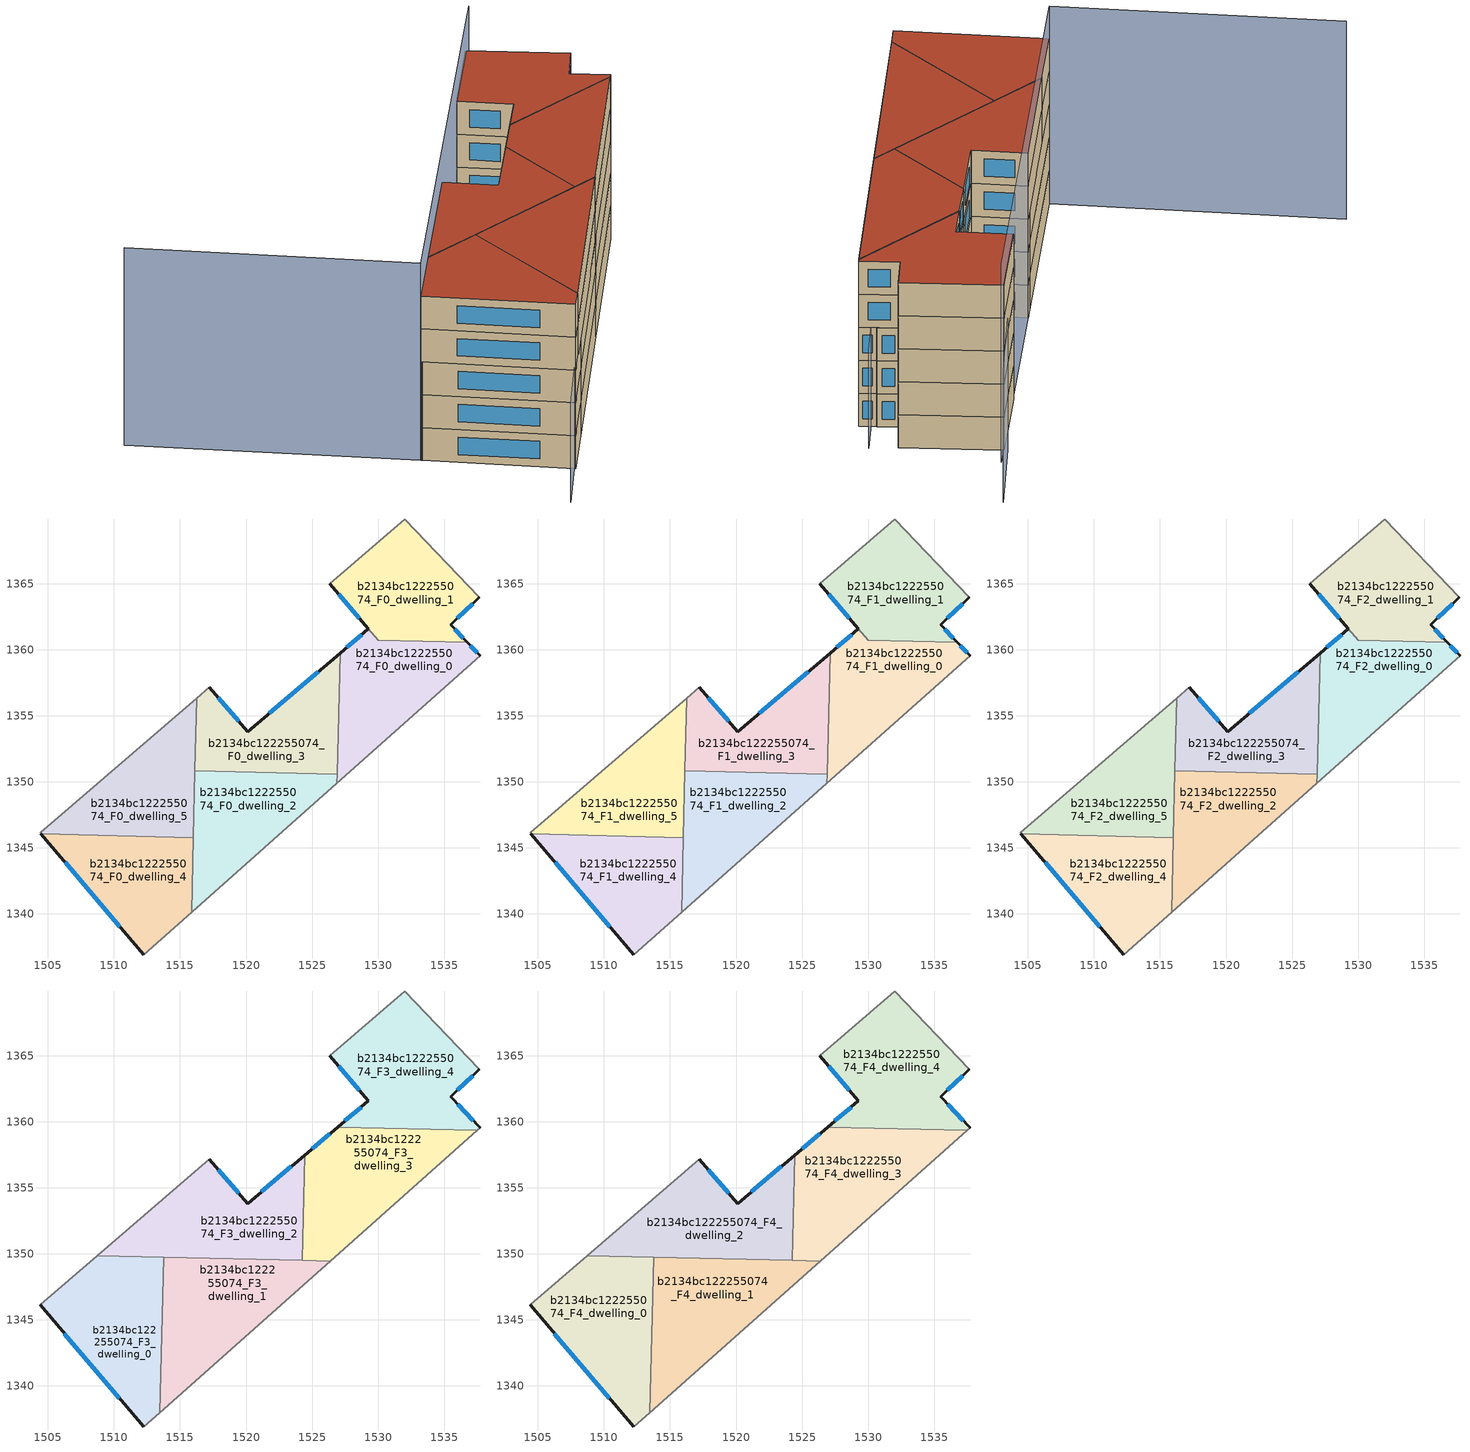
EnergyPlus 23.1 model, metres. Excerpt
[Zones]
b2134bc122255074_F0_dwelling_0
 floor ground (EU_floor_Construction): 1536.76,1360.55 1537.72,1359.54 1526.88,1349.91 1527.12,1359.75 1529.26,1361.58 1530,1360.72 z0
 wall outside (EU_wall_Construction): 1537.72,1359.54 1536.76,1360.55 / 1529.26,1361.58 1527.12,1359.75 z0:3
 wall adiabatic (EU_wall_Construction): 1526.88,1349.91 1537.72,1359.54 z0:3
 wall to b2134bc122255074_F0_dwelling_1 (EU_wall_Construction): 1536.76,1360.55 1530,1360.72 1529.26,1361.58 z0:3
 wall to b2134bc122255074_F0_dwelling_3 (EU_wall_Construction): 1527.12,1359.75 1526.9,1350.58 z0:3
 wall to b2134bc122255074_F0_dwelling_2 (EU_wall_Construction): 1526.9,1350.58 1526.88,1349.91 z0:3
 window (EU_Window_Construction): 1537.49,1359.78 1536.98,1360.32 / 1528.76,1361.15 1527.62,1360.18 z0.7:2.3
b2134bc122255074_F0_dwelling_1
 floor ground (EU_floor_Construction): 1532.01,1369.89 1537.68,1363.96 1535.49,1361.88 1536.76,1360.55 1530.01,1360.72 1526.32,1365 z0
 wall outside (EU_wall_Construction): 1536.76,1360.55 1535.49,1361.88 1537.68,1363.96 / 1526.32,1365 1529.26,1361.58 z0:3
 wall adiabatic (EU_wall_Construction): 1537.68,1363.96 1532.01,1369.89 1526.32,1365 z0:3
 window (EU_Window_Construction): 1536.01,1362.37 1537.16,1363.47 / 1536.46,1360.87 1535.79,1361.57 / 1527.01,1364.2 1528.57,1362.38 z0.7:2.3
b2134bc122255074_F0_dwelling_2
 floor ground (EU_floor_Construction): 1526.9,1350.58 1526.88,1349.91 1515.88,1340.12 1516.14,1350.84 z0
 wall to b2134bc122255074_F0_dwelling_3 (EU_wall_Construction): 1526.9,1350.58 1516.14,1350.84 z0:3
 wall adiabatic (EU_wall_Construction): 1515.88,1340.12 1526.88,1349.91 z0:3
 wall to b2134bc122255074_F0_dwelling_4 (EU_wall_Construction): 1516.01,1345.77 1515.88,1340.12 z0:3
 wall to b2134bc122255074_F0_dwelling_5 (EU_wall_Construction): 1516.14,1350.84 1516.01,1345.77 z0:3
b2134bc122255074_F0_dwelling_3
 floor ground (EU_floor_Construction): 1527.12,1359.75 1526.9,1350.58 1516.14,1350.84 1516.27,1356.34 1517.23,1357.16 1520.12,1353.79 z0
 wall outside (EU_wall_Construction): 1527.12,1359.75 1520.12,1353.79 1517.23,1357.16 z0:3
 wall adiabatic (EU_wall_Construction): 1517.23,1357.16 1516.27,1356.34 z0:3
 wall to b2134bc122255074_F0_dwelling_5 (EU_wall_Construction): 1516.27,1356.34 1516.14,1350.84 z0:3
 window (EU_Window_Construction): 1519.44,1354.58 1517.91,1356.37 / 1525.48,1358.35 1521.77,1355.19 z0.7:2.3
b2134bc122255074_F0_dwelling_4
 floor ground (EU_floor_Construction): 1516.01,1345.77 1515.88,1340.12 1512.26,1336.89 1504.47,1346.05 z0
 wall outside (EU_wall_Construction): 1504.47,1346.05 1512.26,1336.89 z0:3
 wall adiabatic (EU_wall_Construction): 1512.26,1336.89 1515.88,1340.12 z0:3
 wall to b2134bc122255074_F0_dwelling_5 (EU_wall_Construction): 1516.01,1345.77 1504.47,1346.05 z0:3
 window (EU_Window_Construction): 1506.3,1343.9 1510.43,1339.04 z0.7:2.3
b2134bc122255074_F0_dwelling_5
 floor ground (EU_floor_Construction): 1516.27,1356.34 1516.01,1345.77 1504.47,1346.05 1504.4,1346.13 z0
 wall adiabatic (EU_wall_Construction): 1516.27,1356.34 1504.4,1346.13 1504.47,1346.05 z0:3
b2134bc122255074_F1_dwelling_0
 floor to b2134bc122255074_F0_dwelling_0 (EU_floor_Construction): 1536.76,1360.55 1537.72,1359.54 1526.88,1349.91 1527.12,1359.75 1529.26,1361.58 1530,1360.72 z3
 wall outside (EU_wall_Construction): 1537.72,1359.54 1536.76,1360.55 / 1529.26,1361.58 1527.12,1359.75 z3:6
 wall adiabatic (EU_wall_Construction): 1526.88,1349.91 1537.72,1359.54 z3:6
 wall to b2134bc122255074_F1_dwelling_1 (EU_wall_Construction): 1536.76,1360.55 1530,1360.72 1529.26,1361.58 z3:6
 wall to b2134bc122255074_F1_dwelling_3 (EU_wall_Construction): 1527.12,1359.75 1526.9,1350.58 z3:6
 wall to b2134bc122255074_F1_dwelling_2 (EU_wall_Construction): 1526.9,1350.58 1526.88,1349.91 z3:6
 window (EU_Window_Construction): 1537.49,1359.78 1536.98,1360.32 / 1528.76,1361.15 1527.62,1360.18 z3.7:5.3
b2134bc122255074_F1_dwelling_1
 floor to b2134bc122255074_F0_dwelling_1 (EU_floor_Construction): 1532.01,1369.89 1537.68,1363.96 1535.49,1361.88 1536.76,1360.55 1530.01,1360.72 1526.32,1365 z3
 wall outside (EU_wall_Construction): 1536.76,1360.55 1535.49,1361.88 1537.68,1363.96 / 1526.32,1365 1529.26,1361.58 z3:6
 wall adiabatic (EU_wall_Construction): 1537.68,1363.96 1532.01,1369.89 1526.32,1365 z3:6
 window (EU_Window_Construction): 1536.01,1362.37 1537.16,1363.47 / 1536.46,1360.87 1535.79,1361.57 / 1527.01,1364.2 1528.57,1362.38 z3.7:5.3
b2134bc122255074_F1_dwelling_2
 floor to b2134bc122255074_F0_dwelling_2 (EU_floor_Construction): 1526.9,1350.58 1526.88,1349.91 1515.88,1340.12 1516.14,1350.84 z3
 wall to b2134bc122255074_F1_dwelling_3 (EU_wall_Construction): 1526.9,1350.58 1516.14,1350.84 z3:6
 wall adiabatic (EU_wall_Construction): 1515.88,1340.12 1526.88,1349.91 z3:6
 wall to b2134bc122255074_F1_dwelling_4 (EU_wall_Construction): 1516.01,1345.77 1515.88,1340.12 z3:6
 wall to b2134bc122255074_F1_dwelling_5 (EU_wall_Construction): 1516.14,1350.84 1516.01,1345.77 z3:6
b2134bc122255074_F1_dwelling_3
 floor to b2134bc122255074_F0_dwelling_3 (EU_floor_Construction): 1527.12,1359.75 1526.9,1350.58 1516.14,1350.84 1516.27,1356.34 1517.23,1357.16 1520.12,1353.79 z3
 wall outside (EU_wall_Construction): 1527.12,1359.75 1520.12,1353.79 1517.23,1357.16 z3:6
 wall adiabatic (EU_wall_Construction): 1517.23,1357.16 1516.27,1356.34 z3:6
 wall to b2134bc122255074_F1_dwelling_5 (EU_wall_Construction): 1516.27,1356.34 1516.14,1350.84 z3:6
 window (EU_Window_Construction): 1519.44,1354.58 1517.91,1356.37 / 1525.48,1358.35 1521.77,1355.19 z3.7:5.3
b2134bc122255074_F1_dwelling_4
 floor to b2134bc122255074_F0_dwelling_4 (EU_floor_Construction): 1516.01,1345.77 1515.88,1340.12 1512.26,1336.89 1504.47,1346.05 z3
 wall outside (EU_wall_Construction): 1504.47,1346.05 1512.26,1336.89 z3:6
 wall adiabatic (EU_wall_Construction): 1512.26,1336.89 1515.88,1340.12 z3:6
 wall to b2134bc122255074_F1_dwelling_5 (EU_wall_Construction): 1516.01,1345.77 1504.47,1346.05 z3:6
 window (EU_Window_Construction): 1506.3,1343.9 1510.43,1339.04 z3.7:5.3
b2134bc122255074_F1_dwelling_5
 floor to b2134bc122255074_F0_dwelling_5 (EU_floor_Construction): 1516.27,1356.34 1516.01,1345.77 1504.47,1346.05 1504.4,1346.13 z3
 wall adiabatic (EU_wall_Construction): 1516.27,1356.34 1504.4,1346.13 1504.47,1346.05 z3:6
b2134bc122255074_F2_dwelling_0
 floor to b2134bc122255074_F1_dwelling_0 (EU_floor_Construction): 1536.76,1360.55 1537.72,1359.54 1526.88,1349.91 1527.12,1359.75 1529.26,1361.58 1530,1360.72 z6
 wall outside (EU_wall_Construction): 1537.72,1359.54 1536.76,1360.55 / 1529.26,1361.58 1527.12,1359.75 z6:9
 wall adiabatic (EU_wall_Construction): 1526.88,1349.91 1537.72,1359.54 z6:9
 wall to b2134bc122255074_F2_dwelling_1 (EU_wall_Construction): 1536.76,1360.55 1530,1360.72 1529.26,1361.58 z6:9
 wall to b2134bc122255074_F2_dwelling_3 (EU_wall_Construction): 1527.12,1359.75 1526.9,1350.58 z6:9
 wall to b2134bc122255074_F2_dwelling_2 (EU_wall_Construction): 1526.9,1350.58 1526.88,1349.91 z6:9
 window (EU_Window_Construction): 1537.49,1359.78 1536.98,1360.32 / 1528.76,1361.15 1527.62,1360.18 z6.7:8.3
b2134bc122255074_F2_dwelling_1
 floor to b2134bc122255074_F1_dwelling_1 (EU_floor_Construction): 1532.01,1369.89 1537.68,1363.96 1535.49,1361.88 1536.76,1360.55 1530.01,1360.72 1526.32,1365 z6
 wall outside (EU_wall_Construction): 1536.76,1360.55 1535.49,1361.88 1537.68,1363.96 / 1526.32,1365 1529.26,1361.58 z6:9
 wall adiabatic (EU_wall_Construction): 1537.68,1363.96 1532.01,1369.89 1526.32,1365 z6:9
 window (EU_Window_Construction): 1536.01,1362.37 1537.16,1363.47 / 1536.46,1360.87 1535.79,1361.57 / 1527.01,1364.2 1528.57,1362.38 z6.7:8.3
b2134bc122255074_F2_dwelling_2
 floor to b2134bc122255074_F1_dwelling_2 (EU_floor_Construction): 1526.9,1350.58 1526.88,1349.91 1515.88,1340.12 1516.14,1350.84 z6
 wall to b2134bc122255074_F2_dwelling_3 (EU_wall_Construction): 1526.9,1350.58 1516.14,1350.84 z6:9
 wall adiabatic (EU_wall_Construction): 1515.88,1340.12 1526.88,1349.91 z6:9
 wall to b2134bc122255074_F2_dwelling_4 (EU_wall_Construction): 1516.01,1345.77 1515.88,1340.12 z6:9
 wall to b2134bc122255074_F2_dwelling_5 (EU_wall_Construction): 1516.14,1350.84 1516.01,1345.77 z6:9
b2134bc122255074_F2_dwelling_3
 floor to b2134bc122255074_F1_dwelling_3 (EU_floor_Construction): 1527.12,1359.75 1526.9,1350.58 1516.14,1350.84 1516.27,1356.34 1517.23,1357.16 1520.12,1353.79 z6
 wall outside (EU_wall_Construction): 1527.12,1359.75 1520.12,1353.79 1517.23,1357.16 z6:9
 wall adiabatic (EU_wall_Construction): 1517.23,1357.16 1516.27,1356.34 z6:9
 wall to b2134bc122255074_F2_dwelling_5 (EU_wall_Construction): 1516.27,1356.34 1516.14,1350.84 z6:9
 window (EU_Window_Construction): 1519.44,1354.58 1517.91,1356.37 / 1525.48,1358.35 1521.77,1355.19 z6.7:8.3
b2134bc122255074_F2_dwelling_4
 floor to b2134bc122255074_F1_dwelling_4 (EU_floor_Construction): 1516.01,1345.77 1515.88,1340.12 1512.26,1336.89 1504.47,1346.05 z6
 wall outside (EU_wall_Construction): 1504.47,1346.05 1512.26,1336.89 z6:9
 wall adiabatic (EU_wall_Construction): 1512.26,1336.89 1515.88,1340.12 z6:9
 wall to b2134bc122255074_F2_dwelling_5 (EU_wall_Construction): 1516.01,1345.77 1504.47,1346.05 z6:9
 window (EU_Window_Construction): 1506.3,1343.9 1510.43,1339.04 z6.7:8.3
b2134bc122255074_F2_dwelling_5
 floor to b2134bc122255074_F1_dwelling_5 (EU_floor_Construction): 1516.27,1356.34 1516.01,1345.77 1504.47,1346.05 1504.4,1346.13 z6
 wall adiabatic (EU_wall_Construction): 1516.27,1356.34 1504.4,1346.13 1504.47,1346.05 z6:9
b2134bc122255074_F3_dwelling_0
 floor to b2134bc122255074_F2_dwelling_4 (EU_floor_Construction): 1513.67,1345.83 1513.48,1337.98 1512.26,1336.89 1504.47,1346.05 z9
 floor to b2134bc122255074_F2_dwelling_5 (EU_floor_Construction): 1513.77,1349.75 1513.67,1345.83 1504.47,1346.05 1504.4,1346.13 1508.75,1349.87 z9
 wall outside (EU_wall_Construction): 1504.4,1346.13 1512.26,1336.89 z9:12
 wall to b2134bc122255074_F3_dwelling_1 (EU_wall_Construction): 1513.48,1337.98 1513.77,1349.75 z9:12
 wall adiabatic (EU_wall_Construction): 1512.26,1336.89 1513.48,1337.98 / 1508.75,1349.87 1504.4,1346.13 z9:12
 wall to b2134bc122255074_F3_dwelling_2 (EU_wall_Construction): 1513.77,1349.75 1508.75,1349.87 z9:12
 window (EU_Window_Construction): 1506.24,1343.96 1510.41,1339.06 z9.7:11.3
b2134bc122255074_F3_dwelling_1
 floor to b2134bc122255074_F2_dwelling_2 (EU_floor_Construction): 1526.37,1349.45 1515.88,1340.12 1516.11,1349.69 z9
 floor to b2134bc122255074_F2_dwelling_4 (EU_floor_Construction): 1516.01,1345.77 1515.88,1340.12 1513.48,1337.98 1513.67,1345.83 z9
 floor to b2134bc122255074_F2_dwelling_5 (EU_floor_Construction): 1516.11,1349.69 1516.01,1345.77 1513.67,1345.83 1513.77,1349.75 z9
 wall adiabatic (EU_wall_Construction): 1513.48,1337.98 1526.37,1349.45 z9:12
 wall to b2134bc122255074_F3_dwelling_3 (EU_wall_Construction): 1526.37,1349.45 1524.25,1349.5 z9:12
 wall to b2134bc122255074_F3_dwelling_2 (EU_wall_Construction): 1524.25,1349.5 1513.77,1349.75 z9:12
b2134bc122255074_F3_dwelling_2
 floor to b2134bc122255074_F2_dwelling_3 (EU_floor_Construction): 1524.44,1357.47 1524.28,1350.65 1516.14,1350.84 1516.27,1356.34 1517.23,1357.16 1520.12,1353.79 1520.17,1353.83 z9
 floor to b2134bc122255074_F2_dwelling_2 (EU_floor_Construction): 1524.28,1350.65 1524.25,1349.5 1516.11,1349.69 1516.14,1350.84 z9
 floor to b2134bc122255074_F2_dwelling_5 (EU_floor_Construction): 1516.27,1356.34 1516.11,1349.69 1508.75,1349.87 z9
 wall outside (EU_wall_Construction): 1524.44,1357.47 1520.17,1353.83 1520.12,1353.79 1517.23,1357.16 z9:12
 wall to b2134bc122255074_F3_dwelling_3 (EU_wall_Construction): 1524.25,1349.5 1524.44,1357.47 z9:12
 wall adiabatic (EU_wall_Construction): 1517.23,1357.16 1508.75,1349.87 z9:12
 window (EU_Window_Construction): 1519.44,1354.58 1517.91,1356.37 / 1523.44,1356.62 1521.17,1354.68 z9.7:11.3
b2134bc122255074_F3_dwelling_3
 floor to b2134bc122255074_F2_dwelling_0 (EU_floor_Construction): 1537.5,1359.35 1526.88,1349.91 1527.12,1359.6 z9
 floor to b2134bc122255074_F2_dwelling_3 (EU_floor_Construction): 1527.12,1359.6 1526.9,1350.58 1524.28,1350.65 1524.44,1357.47 1526.94,1359.6 z9
 floor to b2134bc122255074_F2_dwelling_2 (EU_floor_Construction): 1526.9,1350.58 1526.88,1349.91 1526.37,1349.45 1524.25,1349.5 1524.28,1350.65 z9
 wall outside (EU_wall_Construction): 1526.94,1359.6 1524.44,1357.47 z9:12
 wall to b2134bc122255074_F3_dwelling_4 (EU_wall_Construction): 1537.5,1359.35 1526.94,1359.6 z9:12
 wall adiabatic (EU_wall_Construction): 1526.37,1349.45 1537.5,1359.35 z9:12
 window (EU_Window_Construction): 1526.35,1359.1 1525.03,1357.97 z9.7:11.3
b2134bc122255074_F3_dwelling_4
 floor to b2134bc122255074_F2_dwelling_1 (EU_floor_Construction): 1532.01,1369.89 1537.68,1363.96 1535.49,1361.88 1536.76,1360.56 1530,1360.72 1526.32,1365 z9
 floor to b2134bc122255074_F2_dwelling_0 (EU_floor_Construction): 1536.76,1360.56 1537.72,1359.54 1537.5,1359.35 1527.12,1359.6 1527.12,1359.75 1529.26,1361.58 1530,1360.72 z9
 floor to b2134bc122255074_F2_dwelling_3 (EU_floor_Construction): 1527.12,1359.75 1527.12,1359.6 1526.94,1359.6 z9
 wall outside (EU_wall_Construction): 1537.72,1359.54 1535.49,1361.88 1537.68,1363.96 / 1526.32,1365 1529.26,1361.58 1526.94,1359.6 z9:12
 wall adiabatic (EU_wall_Construction): 1537.68,1363.96 1532.01,1369.89 1526.32,1365 / 1537.5,1359.35 1537.72,1359.54 z9:12
 window (EU_Window_Construction): 1536.01,1362.37 1537.16,1363.47 / 1537.2,1360.09 1536.02,1361.33 / 1528.72,1361.11 1527.49,1360.07 / 1527.01,1364.2 1528.57,1362.38 z9.7:11.3
b2134bc122255074_F4_dwelling_0
 floor to b2134bc122255074_F3_dwelling_0 (EU_floor_Construction): 1513.77,1349.75 1513.48,1337.98 1512.26,1336.89 1504.4,1346.13 1508.75,1349.87 z12
 wall outside (EU_wall_Construction): 1504.4,1346.13 1512.26,1336.89 z12:15
 wall to b2134bc122255074_F4_dwelling_1 (EU_wall_Construction): 1513.48,1337.98 1513.77,1349.75 z12:15
 wall adiabatic (EU_wall_Construction): 1512.26,1336.89 1513.48,1337.98 / 1508.75,1349.87 1504.4,1346.13 z12:15
 wall to b2134bc122255074_F4_dwelling_2 (EU_wall_Construction): 1513.77,1349.75 1508.75,1349.87 z12:15
 window (EU_Window_Construction): 1506.24,1343.96 1510.41,1339.06 z12.7:14.3
 roof outside (EU_roof_Construction): 1513.48,1337.98 1513.77,1349.75 1508.75,1349.87 1504.4,1346.13 1512.26,1336.89 z15
b2134bc122255074_F4_dwelling_1
 floor to b2134bc122255074_F3_dwelling_1 (EU_floor_Construction): 1526.37,1349.45 1513.48,1337.98 1513.77,1349.75 z12
 wall adiabatic (EU_wall_Construction): 1513.48,1337.98 1526.37,1349.45 z12:15
 wall to b2134bc122255074_F4_dwelling_3 (EU_wall_Construction): 1526.37,1349.45 1524.25,1349.5 z12:15
 wall to b2134bc122255074_F4_dwelling_2 (EU_wall_Construction): 1524.25,1349.5 1513.77,1349.75 z12:15
 roof outside (EU_roof_Construction): 1526.37,1349.45 1513.77,1349.75 1513.48,1337.98 z15
b2134bc122255074_F4_dwelling_2
 floor to b2134bc122255074_F3_dwelling_2 (EU_floor_Construction): 1524.44,1357.47 1524.25,1349.5 1508.75,1349.87 1517.23,1357.16 1520.12,1353.79 1520.17,1353.83 z12
 wall outside (EU_wall_Construction): 1524.44,1357.47 1520.17,1353.83 1520.12,1353.79 1517.23,1357.16 z12:15
 wall to b2134bc122255074_F4_dwelling_3 (EU_wall_Construction): 1524.25,1349.5 1524.44,1357.47 z12:15
 wall adiabatic (EU_wall_Construction): 1517.23,1357.16 1508.75,1349.87 z12:15
 window (EU_Window_Construction): 1519.44,1354.58 1517.91,1356.37 / 1523.44,1356.62 1521.17,1354.68 z12.7:14.3
 roof outside (EU_roof_Construction): 1524.25,1349.5 1524.44,1357.47 1520.17,1353.83 1520.12,1353.79 1517.23,1357.16 1508.75,1349.87 z15
b2134bc122255074_F4_dwelling_3
 floor to b2134bc122255074_F3_dwelling_3 (EU_floor_Construction): 1537.5,1359.35 1526.37,1349.45 1524.25,1349.5 1524.44,1357.47 1526.94,1359.6 z12
 wall outside (EU_wall_Construction): 1526.94,1359.6 1524.44,1357.47 z12:15
 wall to b2134bc122255074_F4_dwelling_4 (EU_wall_Construction): 1537.5,1359.35 1526.94,1359.6 z12:15
 wall adiabatic (EU_wall_Construction): 1526.37,1349.45 1537.5,1359.35 z12:15
 window (EU_Window_Construction): 1526.35,1359.1 1525.03,1357.97 z12.7:14.3
 roof outside (EU_roof_Construction): 1537.5,1359.35 1526.94,1359.6 1524.44,1357.47 1524.25,1349.5 1526.37,1349.45 z15
b2134bc122255074_F4_dwelling_4
 floor to b2134bc122255074_F3_dwelling_4 (EU_floor_Construction): 1532.01,1369.89 1537.68,1363.96 1535.49,1361.88 1537.72,1359.54 1537.5,1359.35 1526.94,1359.6 1529.26,1361.58 1526.32,1365 z12
 wall outside (EU_wall_Construction): 1537.72,1359.54 1535.49,1361.88 1537.68,1363.96 / 1526.32,1365 1529.26,1361.58 1526.94,1359.6 z12:15
 wall adiabatic (EU_wall_Construction): 1537.68,1363.96 1532.01,1369.89 1526.32,1365 / 1537.5,1359.35 1537.72,1359.54 z12:15
 window (EU_Window_Construction): 1536.01,1362.37 1537.16,1363.47 / 1537.2,1360.09 1536.02,1361.33 / 1528.72,1361.11 1527.49,1360.07 / 1527.01,1364.2 1528.57,1362.38 z12.7:14.3
 roof outside (EU_roof_Construction): 1537.72,1359.54 1535.49,1361.88 1537.68,1363.96 1532.01,1369.89 1526.32,1365 1529.26,1361.58 1526.94,1359.6 1537.5,1359.35 z15
shading: 1533.42,1371 1504.4,1346.13 / 1504.4,1346.13 1489.35,1363.7 z0:18; 1508.55,1333.59 1539.43,1362.44 z0:9; 1531.83,1370.08 1537.37,1375.36 z0:12
[Building]
EU S2 Campaign: North Axis=0; Terrain=City; Solar Distribution=FullExterior
[Site:Location]
Budapest.Ferenc.Liszt.Intl.AP: Latitude=47.437; Longitude=19.256; Time Zone=1; Elevation=185
[SizingPeriod:WeatherFileDays]
AnnualSizingPeriod: Begin Month=1; Begin Day of Month=1; End Month=12; End Day of Month=31; Day of Week for Start Day=Monday; Use Weather File Daylight Saving Period=No; Use Weather File Rain and Snow Indicators=No
[MATERIAL]
EU_InternalMass_Material: Roughness=MediumRough; Thickness=0.1; Conductivity=1; Density=1800; Specific Heat=900; Thermal Absorptance=0.9; Solar Absorptance=0.7; Visible Absorptance=0.7
[MATERIAL:NOMASS] Roughness=MediumRough; Thermal Absorptance=0.9; Solar Absorptance=0.7; Visible Absorptance=0.7
Name | Thermal Resistance
EU_wall_NoMass | 0.832559
EU_roof_NoMass | 1.39638
EU_floor_NoMass | 0.872794
[WINDOWMATERIAL:SIMPLEGLAZINGSYSTEM]
EU_Window_SimpleGlazing: UFactor=2.79869; Solar Heat Gain Coefficient=0.75; Visible Transmittance=0.75
[CONSTRUCTION]
EU_wall_Construction: EU_wall_NoMass
EU_roof_Construction: EU_roof_NoMass
EU_floor_Construction: EU_floor_NoMass
EU_Window_Construction: EU_Window_SimpleGlazing
EU_InternalMass_Construction: EU_InternalMass_Material
[ZONE] Type=1; Multiplier=1; Ceiling Height=autocalculate; Floor Area=autocalculate; Part of Total Floor Area=Yes
Name | Volume
b2134bc122255074_F0_dwelling_0; b2134bc122255074_F1_dwelling_0; b2134bc122255074_F2_dwelling_0 | 187.632
b2134bc122255074_F3_dwelling_0; b2134bc122255074_F4_dwelling_0 | 222.554
b2134bc122255074_F0_dwelling_1; b2134bc122255074_F1_dwelling_1; b2134bc122255074_F2_dwelling_1 | 185.859
b2134bc122255074_F3_dwelling_1; b2134bc122255074_F4_dwelling_1 | 222.561
b2134bc122255074_F0_dwelling_2; b2134bc122255074_F1_dwelling_2; b2134bc122255074_F2_dwelling_2 | 184.191
b2134bc122255074_F3_dwelling_2; b2134bc122255074_F4_dwelling_2 | 222.556
b2134bc122255074_F0_dwelling_3; b2134bc122255074_F1_dwelling_3; b2134bc122255074_F2_dwelling_3 | 184.174
b2134bc122255074_F3_dwelling_3; b2134bc122255074_F4_dwelling_3 | 222.579
b2134bc122255074_F0_dwelling_4; b2134bc122255074_F1_dwelling_4; b2134bc122255074_F2_dwelling_4 | 185.479
b2134bc122255074_F3_dwelling_4; b2134bc122255074_F4_dwelling_4 | 222.565
b2134bc122255074_F0_dwelling_5; b2134bc122255074_F1_dwelling_5; b2134bc122255074_F2_dwelling_5 | 185.459
[INTERNALMASS] Construction=EU_InternalMass_Construction
Name | Zone or ZoneList | Surface Area
b2134bc122255074_F0_dwelling_0_EU_InternalMass | b2134bc122255074_F0_dwelling_0 | 62.544
b2134bc122255074_F0_dwelling_1_EU_InternalMass | b2134bc122255074_F0_dwelling_1 | 61.9601
b2134bc122255074_F0_dwelling_2_EU_InternalMass | b2134bc122255074_F0_dwelling_2 | 61.3972
b2134bc122255074_F0_dwelling_3_EU_InternalMass | b2134bc122255074_F0_dwelling_3 | 61.3914
b2134bc122255074_F0_dwelling_4_EU_InternalMass | b2134bc122255074_F0_dwelling_4 | 61.8262
b2134bc122255074_F0_dwelling_5_EU_InternalMass | b2134bc122255074_F0_dwelling_5 | 61.8199
b2134bc122255074_F1_dwelling_0_EU_InternalMass | b2134bc122255074_F1_dwelling_0 | 62.544
b2134bc122255074_F1_dwelling_1_EU_InternalMass | b2134bc122255074_F1_dwelling_1 | 61.9601
b2134bc122255074_F1_dwelling_2_EU_InternalMass | b2134bc122255074_F1_dwelling_2 | 61.3972
b2134bc122255074_F1_dwelling_3_EU_InternalMass | b2134bc122255074_F1_dwelling_3 | 61.3914
b2134bc122255074_F1_dwelling_4_EU_InternalMass | b2134bc122255074_F1_dwelling_4 | 61.8262
b2134bc122255074_F1_dwelling_5_EU_InternalMass | b2134bc122255074_F1_dwelling_5 | 61.8199
b2134bc122255074_F2_dwelling_0_EU_InternalMass | b2134bc122255074_F2_dwelling_0 | 62.544
b2134bc122255074_F2_dwelling_1_EU_InternalMass | b2134bc122255074_F2_dwelling_1 | 61.9601
b2134bc122255074_F2_dwelling_2_EU_InternalMass | b2134bc122255074_F2_dwelling_2 | 61.3972
b2134bc122255074_F2_dwelling_3_EU_InternalMass | b2134bc122255074_F2_dwelling_3 | 61.3914
b2134bc122255074_F2_dwelling_4_EU_InternalMass | b2134bc122255074_F2_dwelling_4 | 61.8262
b2134bc122255074_F2_dwelling_5_EU_InternalMass | b2134bc122255074_F2_dwelling_5 | 61.8199
b2134bc122255074_F3_dwelling_0_EU_InternalMass | b2134bc122255074_F3_dwelling_0 | 74.1817
b2134bc122255074_F3_dwelling_1_EU_InternalMass | b2134bc122255074_F3_dwelling_1 | 74.1945
b2134bc122255074_F3_dwelling_2_EU_InternalMass | b2134bc122255074_F3_dwelling_2 | 74.1855
b2134bc122255074_F3_dwelling_3_EU_InternalMass | b2134bc122255074_F3_dwelling_3 | 74.1987
b2134bc122255074_F3_dwelling_4_EU_InternalMass | b2134bc122255074_F3_dwelling_4 | 74.1883
b2134bc122255074_F4_dwelling_0_EU_InternalMass | b2134bc122255074_F4_dwelling_0 | 74.1817
b2134bc122255074_F4_dwelling_1_EU_InternalMass | b2134bc122255074_F4_dwelling_1 | 74.1945
b2134bc122255074_F4_dwelling_2_EU_InternalMass | b2134bc122255074_F4_dwelling_2 | 74.1855
b2134bc122255074_F4_dwelling_3_EU_InternalMass | b2134bc122255074_F4_dwelling_3 | 74.1987
b2134bc122255074_F4_dwelling_4_EU_InternalMass | b2134bc122255074_F4_dwelling_4 | 74.1883
[OTHEREQUIPMENT] Fuel Type=Electricity; Design Level Calculation Method=Watts/Area; Power per Zone Floor Area=1; Fraction Latent=0; Fraction Radiant=0; Fraction Lost=0; Carbon Dioxide Generation Rate=0; EndUse Subcategory=EU_Step8_InternalGains
Name | Zone or ZoneList or Space or SpaceList | Schedule
EU_Step8_InternalGain_b2134bc122255074_F0_dwelling_0_f000 | b2134bc122255074_F0_dwelling_0 | EU_Step8_GainSchedule_b2134bc122255074_F0_dwelling_0_f000
EU_Step8_InternalGain_b2134bc122255074_F0_dwelling_1_f000 | b2134bc122255074_F0_dwelling_1 | EU_Step8_GainSchedule_b2134bc122255074_F0_dwelling_1_f000
EU_Step8_InternalGain_b2134bc122255074_F0_dwelling_2_f000 | b2134bc122255074_F0_dwelling_2 | EU_Step8_GainSchedule_b2134bc122255074_F0_dwelling_2_f000
EU_Step8_InternalGain_b2134bc122255074_F0_dwelling_3_f000 | b2134bc122255074_F0_dwelling_3 | EU_Step8_GainSchedule_b2134bc122255074_F0_dwelling_3_f000
EU_Step8_InternalGain_b2134bc122255074_F0_dwelling_4_f000 | b2134bc122255074_F0_dwelling_4 | EU_Step8_GainSchedule_b2134bc122255074_F0_dwelling_4_f000
EU_Step8_InternalGain_b2134bc122255074_F0_dwelling_5_f000 | b2134bc122255074_F0_dwelling_5 | EU_Step8_GainSchedule_b2134bc122255074_F0_dwelling_5_f000
EU_Step8_InternalGain_b2134bc122255074_F1_dwelling_0_f000 | b2134bc122255074_F1_dwelling_0 | EU_Step8_GainSchedule_b2134bc122255074_F1_dwelling_0_f000
EU_Step8_InternalGain_b2134bc122255074_F1_dwelling_1_f000 | b2134bc122255074_F1_dwelling_1 | EU_Step8_GainSchedule_b2134bc122255074_F1_dwelling_1_f000
EU_Step8_InternalGain_b2134bc122255074_F1_dwelling_2_f000 | b2134bc122255074_F1_dwelling_2 | EU_Step8_GainSchedule_b2134bc122255074_F1_dwelling_2_f000
EU_Step8_InternalGain_b2134bc122255074_F1_dwelling_3_f000 | b2134bc122255074_F1_dwelling_3 | EU_Step8_GainSchedule_b2134bc122255074_F1_dwelling_3_f000
EU_Step8_InternalGain_b2134bc122255074_F1_dwelling_4_f000 | b2134bc122255074_F1_dwelling_4 | EU_Step8_GainSchedule_b2134bc122255074_F1_dwelling_4_f000
EU_Step8_InternalGain_b2134bc122255074_F1_dwelling_5_f000 | b2134bc122255074_F1_dwelling_5 | EU_Step8_GainSchedule_b2134bc122255074_F1_dwelling_5_f000
EU_Step8_InternalGain_b2134bc122255074_F2_dwelling_0_f000 | b2134bc122255074_F2_dwelling_0 | EU_Step8_GainSchedule_b2134bc122255074_F2_dwelling_0_f000
EU_Step8_InternalGain_b2134bc122255074_F2_dwelling_1_f000 | b2134bc122255074_F2_dwelling_1 | EU_Step8_GainSchedule_b2134bc122255074_F2_dwelling_1_f000
EU_Step8_InternalGain_b2134bc122255074_F2_dwelling_2_f000 | b2134bc122255074_F2_dwelling_2 | EU_Step8_GainSchedule_b2134bc122255074_F2_dwelling_2_f000
EU_Step8_InternalGain_b2134bc122255074_F2_dwelling_3_f000 | b2134bc122255074_F2_dwelling_3 | EU_Step8_GainSchedule_b2134bc122255074_F2_dwelling_3_f000
EU_Step8_InternalGain_b2134bc122255074_F2_dwelling_4_f000 | b2134bc122255074_F2_dwelling_4 | EU_Step8_GainSchedule_b2134bc122255074_F2_dwelling_4_f000
EU_Step8_InternalGain_b2134bc122255074_F2_dwelling_5_f000 | b2134bc122255074_F2_dwelling_5 | EU_Step8_GainSchedule_b2134bc122255074_F2_dwelling_5_f000
EU_Step8_InternalGain_b2134bc122255074_F3_dwelling_0_f000 | b2134bc122255074_F3_dwelling_0 | EU_Step8_GainSchedule_b2134bc122255074_F3_dwelling_0_f000
EU_Step8_InternalGain_b2134bc122255074_F3_dwelling_1_f000 | b2134bc122255074_F3_dwelling_1 | EU_Step8_GainSchedule_b2134bc122255074_F3_dwelling_1_f000
EU_Step8_InternalGain_b2134bc122255074_F3_dwelling_2_f000 | b2134bc122255074_F3_dwelling_2 | EU_Step8_GainSchedule_b2134bc122255074_F3_dwelling_2_f000
EU_Step8_InternalGain_b2134bc122255074_F3_dwelling_3_f000 | b2134bc122255074_F3_dwelling_3 | EU_Step8_GainSchedule_b2134bc122255074_F3_dwelling_3_f000
EU_Step8_InternalGain_b2134bc122255074_F3_dwelling_4_f000 | b2134bc122255074_F3_dwelling_4 | EU_Step8_GainSchedule_b2134bc122255074_F3_dwelling_4_f000
EU_Step8_InternalGain_b2134bc122255074_F4_dwelling_0_f000 | b2134bc122255074_F4_dwelling_0 | EU_Step8_GainSchedule_b2134bc122255074_F4_dwelling_0_f000
EU_Step8_InternalGain_b2134bc122255074_F4_dwelling_1_f000 | b2134bc122255074_F4_dwelling_1 | EU_Step8_GainSchedule_b2134bc122255074_F4_dwelling_1_f000
EU_Step8_InternalGain_b2134bc122255074_F4_dwelling_2_f000 | b2134bc122255074_F4_dwelling_2 | EU_Step8_GainSchedule_b2134bc122255074_F4_dwelling_2_f000
EU_Step8_InternalGain_b2134bc122255074_F4_dwelling_3_f000 | b2134bc122255074_F4_dwelling_3 | EU_Step8_GainSchedule_b2134bc122255074_F4_dwelling_3_f000
EU_Step8_InternalGain_b2134bc122255074_F4_dwelling_4_f000 | b2134bc122255074_F4_dwelling_4 | EU_Step8_GainSchedule_b2134bc122255074_F4_dwelling_4_f000
[ZONEVENTILATION:DESIGNFLOWRATE] Schedule=EU_AlwaysOn; Design Flow Rate Calculation Method=AirChanges/Hour; Air Changes per Hour=0.475469; Ventilation Type=Natural; Fan Pressure Rise=0; Fan Total Efficiency=1; Constant Term Coefficient=1; Temperature Term Coefficient=0; Velocity Term Coefficient=0; Velocity Squared Term Coefficient=0; Minimum Indoor Temperature=-100; Maximum Indoor Temperature=100; Delta Temperature=-100; Minimum Outdoor Temperature=-100; Maximum Outdoor Temperature=100; Maximum Wind Speed=40
Name | Zone or ZoneList or Space or SpaceList
EU_ConstantAir_b2134bc122255074_F0_dwelling_0 | b2134bc122255074_F0_dwelling_0
EU_ConstantAir_b2134bc122255074_F0_dwelling_1 | b2134bc122255074_F0_dwelling_1
EU_ConstantAir_b2134bc122255074_F0_dwelling_2 | b2134bc122255074_F0_dwelling_2
EU_ConstantAir_b2134bc122255074_F0_dwelling_3 | b2134bc122255074_F0_dwelling_3
EU_ConstantAir_b2134bc122255074_F0_dwelling_4 | b2134bc122255074_F0_dwelling_4
EU_ConstantAir_b2134bc122255074_F0_dwelling_5 | b2134bc122255074_F0_dwelling_5
EU_ConstantAir_b2134bc122255074_F1_dwelling_0 | b2134bc122255074_F1_dwelling_0
EU_ConstantAir_b2134bc122255074_F1_dwelling_1 | b2134bc122255074_F1_dwelling_1
EU_ConstantAir_b2134bc122255074_F1_dwelling_2 | b2134bc122255074_F1_dwelling_2
EU_ConstantAir_b2134bc122255074_F1_dwelling_3 | b2134bc122255074_F1_dwelling_3
EU_ConstantAir_b2134bc122255074_F1_dwelling_4 | b2134bc122255074_F1_dwelling_4
EU_ConstantAir_b2134bc122255074_F1_dwelling_5 | b2134bc122255074_F1_dwelling_5
EU_ConstantAir_b2134bc122255074_F2_dwelling_0 | b2134bc122255074_F2_dwelling_0
EU_ConstantAir_b2134bc122255074_F2_dwelling_1 | b2134bc122255074_F2_dwelling_1
EU_ConstantAir_b2134bc122255074_F2_dwelling_2 | b2134bc122255074_F2_dwelling_2
EU_ConstantAir_b2134bc122255074_F2_dwelling_3 | b2134bc122255074_F2_dwelling_3
EU_ConstantAir_b2134bc122255074_F2_dwelling_4 | b2134bc122255074_F2_dwelling_4
EU_ConstantAir_b2134bc122255074_F2_dwelling_5 | b2134bc122255074_F2_dwelling_5
EU_ConstantAir_b2134bc122255074_F3_dwelling_0 | b2134bc122255074_F3_dwelling_0
EU_ConstantAir_b2134bc122255074_F3_dwelling_1 | b2134bc122255074_F3_dwelling_1
EU_ConstantAir_b2134bc122255074_F3_dwelling_2 | b2134bc122255074_F3_dwelling_2
EU_ConstantAir_b2134bc122255074_F3_dwelling_3 | b2134bc122255074_F3_dwelling_3
EU_ConstantAir_b2134bc122255074_F3_dwelling_4 | b2134bc122255074_F3_dwelling_4
EU_ConstantAir_b2134bc122255074_F4_dwelling_0 | b2134bc122255074_F4_dwelling_0
EU_ConstantAir_b2134bc122255074_F4_dwelling_1 | b2134bc122255074_F4_dwelling_1
EU_ConstantAir_b2134bc122255074_F4_dwelling_2 | b2134bc122255074_F4_dwelling_2
EU_ConstantAir_b2134bc122255074_F4_dwelling_3 | b2134bc122255074_F4_dwelling_3
EU_ConstantAir_b2134bc122255074_F4_dwelling_4 | b2134bc122255074_F4_dwelling_4
[HVACTEMPLATE:THERMOSTAT] Constant Heating Setpoint=20; Constant Cooling Setpoint=50
EU_HeatOnly_b2134bc122255074_F0_dwelling_0; EU_HeatOnly_b2134bc122255074_F0_dwelling_1; EU_HeatOnly_b2134bc122255074_F0_dwelling_2; EU_HeatOnly_b2134bc122255074_F0_dwelling_3; EU_HeatOnly_b2134bc122255074_F0_dwelling_4; EU_HeatOnly_b2134bc122255074_F0_dwelling_5; EU_HeatOnly_b2134bc122255074_F1_dwelling_0; EU_HeatOnly_b2134bc122255074_F1_dwelling_1; EU_HeatOnly_b2134bc122255074_F1_dwelling_2; EU_HeatOnly_b2134bc122255074_F1_dwelling_3; EU_HeatOnly_b2134bc122255074_F1_dwelling_4; EU_HeatOnly_b2134bc122255074_F1_dwelling_5; EU_HeatOnly_b2134bc122255074_F2_dwelling_0; EU_HeatOnly_b2134bc122255074_F2_dwelling_1; EU_HeatOnly_b2134bc122255074_F2_dwelling_2; EU_HeatOnly_b2134bc122255074_F2_dwelling_3; EU_HeatOnly_b2134bc122255074_F2_dwelling_4; EU_HeatOnly_b2134bc122255074_F2_dwelling_5; EU_HeatOnly_b2134bc122255074_F3_dwelling_0; EU_HeatOnly_b2134bc122255074_F3_dwelling_1; EU_HeatOnly_b2134bc122255074_F3_dwelling_2; EU_HeatOnly_b2134bc122255074_F3_dwelling_3; EU_HeatOnly_b2134bc122255074_F3_dwelling_4; EU_HeatOnly_b2134bc122255074_F4_dwelling_0; EU_HeatOnly_b2134bc122255074_F4_dwelling_1; EU_HeatOnly_b2134bc122255074_F4_dwelling_2; EU_HeatOnly_b2134bc122255074_F4_dwelling_3; EU_HeatOnly_b2134bc122255074_F4_dwelling_4
[HVACTEMPLATE:ZONE:IDEALLOADSAIRSYSTEM] System Availability Schedule=EU_AlwaysOn; Maximum Heating Supply Air Temperature=50; Minimum Cooling Supply Air Temperature=13; Maximum Heating Supply Air Humidity Ratio=0.0156; Minimum Cooling Supply Air Humidity Ratio=0.0077; Heating Limit=NoLimit; Cooling Limit=NoLimit; Heating Availability Schedule=EU_AlwaysOn; Cooling Availability Schedule=EU_CoolingOff; Dehumidification Control Type=ConstantSensibleHeatRatio; Cooling Sensible Heat Ratio=0.7; Dehumidification Setpoint=60; Humidification Control Type=None; Humidification Setpoint=30; Outdoor Air Method=None; Outdoor Air Flow Rate per Person=0.00944; Outdoor Air Flow Rate per Zone Floor Area=0; Outdoor Air Flow Rate per Zone=0; Demand Controlled Ventilation Type=None; Outdoor Air Economizer Type=NoEconomizer; Heat Recovery Type=None; Sensible Heat Recovery Effectiveness=0.7; Latent Heat Recovery Effectiveness=0.65
Name | Template Thermostat
b2134bc122255074_F0_dwelling_0 | EU_HeatOnly_b2134bc122255074_F0_dwelling_0
b2134bc122255074_F0_dwelling_1 | EU_HeatOnly_b2134bc122255074_F0_dwelling_1
b2134bc122255074_F0_dwelling_2 | EU_HeatOnly_b2134bc122255074_F0_dwelling_2
b2134bc122255074_F0_dwelling_3 | EU_HeatOnly_b2134bc122255074_F0_dwelling_3
b2134bc122255074_F0_dwelling_4 | EU_HeatOnly_b2134bc122255074_F0_dwelling_4
b2134bc122255074_F0_dwelling_5 | EU_HeatOnly_b2134bc122255074_F0_dwelling_5
b2134bc122255074_F1_dwelling_0 | EU_HeatOnly_b2134bc122255074_F1_dwelling_0
b2134bc122255074_F1_dwelling_1 | EU_HeatOnly_b2134bc122255074_F1_dwelling_1
b2134bc122255074_F1_dwelling_2 | EU_HeatOnly_b2134bc122255074_F1_dwelling_2
b2134bc122255074_F1_dwelling_3 | EU_HeatOnly_b2134bc122255074_F1_dwelling_3
b2134bc122255074_F1_dwelling_4 | EU_HeatOnly_b2134bc122255074_F1_dwelling_4
b2134bc122255074_F1_dwelling_5 | EU_HeatOnly_b2134bc122255074_F1_dwelling_5
b2134bc122255074_F2_dwelling_0 | EU_HeatOnly_b2134bc122255074_F2_dwelling_0
b2134bc122255074_F2_dwelling_1 | EU_HeatOnly_b2134bc122255074_F2_dwelling_1
b2134bc122255074_F2_dwelling_2 | EU_HeatOnly_b2134bc122255074_F2_dwelling_2
b2134bc122255074_F2_dwelling_3 | EU_HeatOnly_b2134bc122255074_F2_dwelling_3
b2134bc122255074_F2_dwelling_4 | EU_HeatOnly_b2134bc122255074_F2_dwelling_4
b2134bc122255074_F2_dwelling_5 | EU_HeatOnly_b2134bc122255074_F2_dwelling_5
b2134bc122255074_F3_dwelling_0 | EU_HeatOnly_b2134bc122255074_F3_dwelling_0
b2134bc122255074_F3_dwelling_1 | EU_HeatOnly_b2134bc122255074_F3_dwelling_1
b2134bc122255074_F3_dwelling_2 | EU_HeatOnly_b2134bc122255074_F3_dwelling_2
b2134bc122255074_F3_dwelling_3 | EU_HeatOnly_b2134bc122255074_F3_dwelling_3
b2134bc122255074_F3_dwelling_4 | EU_HeatOnly_b2134bc122255074_F3_dwelling_4
b2134bc122255074_F4_dwelling_0 | EU_HeatOnly_b2134bc122255074_F4_dwelling_0
b2134bc122255074_F4_dwelling_1 | EU_HeatOnly_b2134bc122255074_F4_dwelling_1
b2134bc122255074_F4_dwelling_2 | EU_HeatOnly_b2134bc122255074_F4_dwelling_2
b2134bc122255074_F4_dwelling_3 | EU_HeatOnly_b2134bc122255074_F4_dwelling_3
b2134bc122255074_F4_dwelling_4 | EU_HeatOnly_b2134bc122255074_F4_dwelling_4
[SIZING:ZONE] Zone Cooling Design Supply Air Temperature Input Method=SupplyAirTemperature; Zone Cooling Design Supply Air Temperature=13; Zone Heating Design Supply Air Temperature Input Method=SupplyAirTemperature; Zone Heating Design Supply Air Temperature=50; Zone Cooling Design Supply Air Humidity Ratio=0.008; Zone Heating Design Supply Air Humidity Ratio=0.008; Cooling Design Air Flow Method=DesignDay; Cooling Design Air Flow Rate=0; Cooling Minimum Air Flow per Zone Floor Area=0.000762; Cooling Minimum Air Flow=0; Cooling Minimum Air Flow Fraction=0.2; Heating Design Air Flow Method=DesignDay; Heating Design Air Flow Rate=0; Heating Maximum Air Flow per Zone Floor Area=0.002032; Heating Maximum Air Flow=0.141576; Heating Maximum Air Flow Fraction=0.3; Account for Dedicated Outdoor Air System=No; Dedicated Outdoor Air System Control Strategy=NeutralSupplyAir; Dedicated Outdoor Air Low Setpoint Temperature for Design=autosize; Dedicated Outdoor Air High Setpoint Temperature for Design=autosize; Zone Load Sizing Method=Sensible Load Only No Latent Load; Zone Latent Cooling Design Supply Air Humidity Ratio Input Method=HumidityRatioDifference; Zone Cooling Design Supply Air Humidity Ratio Difference=0.005; Zone Latent Heating Design Supply Air Humidity Ratio Input Method=HumidityRatioDifference; Zone Humidification Design Supply Air Humidity Ratio Difference=0.005
b2134bc122255074_F0_dwelling_0; b2134bc122255074_F0_dwelling_1; b2134bc122255074_F0_dwelling_2; b2134bc122255074_F0_dwelling_3; b2134bc122255074_F0_dwelling_4; b2134bc122255074_F0_dwelling_5; b2134bc122255074_F1_dwelling_0; b2134bc122255074_F1_dwelling_1; b2134bc122255074_F1_dwelling_2; b2134bc122255074_F1_dwelling_3; b2134bc122255074_F1_dwelling_4; b2134bc122255074_F1_dwelling_5; b2134bc122255074_F2_dwelling_0; b2134bc122255074_F2_dwelling_1; b2134bc122255074_F2_dwelling_2; b2134bc122255074_F2_dwelling_3; b2134bc122255074_F2_dwelling_4; b2134bc122255074_F2_dwelling_5; b2134bc122255074_F3_dwelling_0; b2134bc122255074_F3_dwelling_1; b2134bc122255074_F3_dwelling_2; b2134bc122255074_F3_dwelling_3; b2134bc122255074_F3_dwelling_4; b2134bc122255074_F4_dwelling_0; b2134bc122255074_F4_dwelling_1; b2134bc122255074_F4_dwelling_2; b2134bc122255074_F4_dwelling_3; b2134bc122255074_F4_dwelling_4
[SCHEDULE:CONSTANT]
Name | Hourly Value
EU_AlwaysOn | 1
EU_CoolingOff | 0
[SCHEDULE:FILE] Column Number=1; Rows to Skip at Top=0; Number of Hours of Data=8760; Column Separator=Comma; Interpolate to Timestep=No; Minutes per Item=60; Adjust Schedule for Daylight Savings=Yes
Name | File
EU_Step8_GainSchedule_b2134bc122255074_F0_dwelling_0_f000 | ../../schedules/b2134bc122255074/b2134bc122255074_F0_dwelling_0_f000_gain.csv
EU_Step8_GainSchedule_b2134bc122255074_F0_dwelling_1_f000 | ../../schedules/b2134bc122255074/b2134bc122255074_F0_dwelling_1_f000_gain.csv
EU_Step8_GainSchedule_b2134bc122255074_F0_dwelling_2_f000 | ../../schedules/b2134bc122255074/b2134bc122255074_F0_dwelling_2_f000_gain.csv
EU_Step8_GainSchedule_b2134bc122255074_F0_dwelling_3_f000 | ../../schedules/b2134bc122255074/b2134bc122255074_F0_dwelling_3_f000_gain.csv
EU_Step8_GainSchedule_b2134bc122255074_F0_dwelling_4_f000 | ../../schedules/b2134bc122255074/b2134bc122255074_F0_dwelling_4_f000_gain.csv
EU_Step8_GainSchedule_b2134bc122255074_F0_dwelling_5_f000 | ../../schedules/b2134bc122255074/b2134bc122255074_F0_dwelling_5_f000_gain.csv
EU_Step8_GainSchedule_b2134bc122255074_F1_dwelling_0_f000 | ../../schedules/b2134bc122255074/b2134bc122255074_F1_dwelling_0_f000_gain.csv
EU_Step8_GainSchedule_b2134bc122255074_F1_dwelling_1_f000 | ../../schedules/b2134bc122255074/b2134bc122255074_F1_dwelling_1_f000_gain.csv
EU_Step8_GainSchedule_b2134bc122255074_F1_dwelling_2_f000 | ../../schedules/b2134bc122255074/b2134bc122255074_F1_dwelling_2_f000_gain.csv
EU_Step8_GainSchedule_b2134bc122255074_F1_dwelling_3_f000 | ../../schedules/b2134bc122255074/b2134bc122255074_F1_dwelling_3_f000_gain.csv
EU_Step8_GainSchedule_b2134bc122255074_F1_dwelling_4_f000 | ../../schedules/b2134bc122255074/b2134bc122255074_F1_dwelling_4_f000_gain.csv
EU_Step8_GainSchedule_b2134bc122255074_F1_dwelling_5_f000 | ../../schedules/b2134bc122255074/b2134bc122255074_F1_dwelling_5_f000_gain.csv
EU_Step8_GainSchedule_b2134bc122255074_F2_dwelling_0_f000 | ../../schedules/b2134bc122255074/b2134bc122255074_F2_dwelling_0_f000_gain.csv
EU_Step8_GainSchedule_b2134bc122255074_F2_dwelling_1_f000 | ../../schedules/b2134bc122255074/b2134bc122255074_F2_dwelling_1_f000_gain.csv
EU_Step8_GainSchedule_b2134bc122255074_F2_dwelling_2_f000 | ../../schedules/b2134bc122255074/b2134bc122255074_F2_dwelling_2_f000_gain.csv
EU_Step8_GainSchedule_b2134bc122255074_F2_dwelling_3_f000 | ../../schedules/b2134bc122255074/b2134bc122255074_F2_dwelling_3_f000_gain.csv
EU_Step8_GainSchedule_b2134bc122255074_F2_dwelling_4_f000 | ../../schedules/b2134bc122255074/b2134bc122255074_F2_dwelling_4_f000_gain.csv
EU_Step8_GainSchedule_b2134bc122255074_F2_dwelling_5_f000 | ../../schedules/b2134bc122255074/b2134bc122255074_F2_dwelling_5_f000_gain.csv
EU_Step8_GainSchedule_b2134bc122255074_F3_dwelling_0_f000 | ../../schedules/b2134bc122255074/b2134bc122255074_F3_dwelling_0_f000_gain.csv
EU_Step8_GainSchedule_b2134bc122255074_F3_dwelling_1_f000 | ../../schedules/b2134bc122255074/b2134bc122255074_F3_dwelling_1_f000_gain.csv
EU_Step8_GainSchedule_b2134bc122255074_F3_dwelling_2_f000 | ../../schedules/b2134bc122255074/b2134bc122255074_F3_dwelling_2_f000_gain.csv
EU_Step8_GainSchedule_b2134bc122255074_F3_dwelling_3_f000 | ../../schedules/b2134bc122255074/b2134bc122255074_F3_dwelling_3_f000_gain.csv
EU_Step8_GainSchedule_b2134bc122255074_F3_dwelling_4_f000 | ../../schedules/b2134bc122255074/b2134bc122255074_F3_dwelling_4_f000_gain.csv
EU_Step8_GainSchedule_b2134bc122255074_F4_dwelling_0_f000 | ../../schedules/b2134bc122255074/b2134bc122255074_F4_dwelling_0_f000_gain.csv
EU_Step8_GainSchedule_b2134bc122255074_F4_dwelling_1_f000 | ../../schedules/b2134bc122255074/b2134bc122255074_F4_dwelling_1_f000_gain.csv
EU_Step8_GainSchedule_b2134bc122255074_F4_dwelling_2_f000 | ../../schedules/b2134bc122255074/b2134bc122255074_F4_dwelling_2_f000_gain.csv
EU_Step8_GainSchedule_b2134bc122255074_F4_dwelling_3_f000 | ../../schedules/b2134bc122255074/b2134bc122255074_F4_dwelling_3_f000_gain.csv
EU_Step8_GainSchedule_b2134bc122255074_F4_dwelling_4_f000 | ../../schedules/b2134bc122255074/b2134bc122255074_F4_dwelling_4_f000_gain.csv
